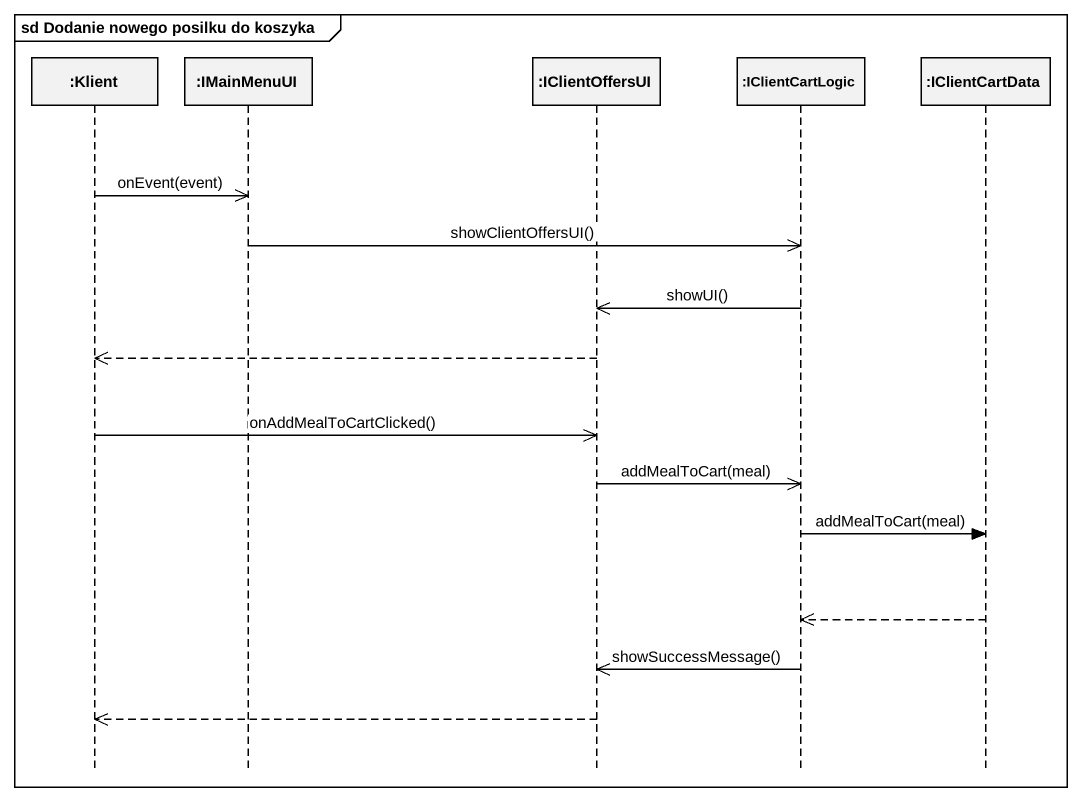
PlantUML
@startuml
mainframe sd Dodanie nowego posilku do koszyka
hide footbox
participant ":Klient" as Klient
participant ":IMainMenuUI" as IMainMenuUI
participant ":IClientOffersUI" as IClientOffersUI
participant ":IClientCartLogic" as IClientCartLogic
participant ":IClientCartData" as IClientCartData

Klient ->> IMainMenuUI : onEvent(event)
IMainMenuUI ->> IClientCartLogic : showClientOffersUI()
IClientCartLogic ->> IClientOffersUI : showUI()
IClientOffersUI -->> Klient
Klient ->> IClientOffersUI : onAddMealToCartClicked()
IClientOffersUI ->> IClientCartLogic : addMealToCart(meal)
IClientCartLogic -> IClientCartData : addMealToCart(meal)
IClientCartData -->> IClientCartLogic
IClientCartLogic ->> IClientOffersUI : showSuccessMessage()
IClientOffersUI -->> Klient
@enduml
